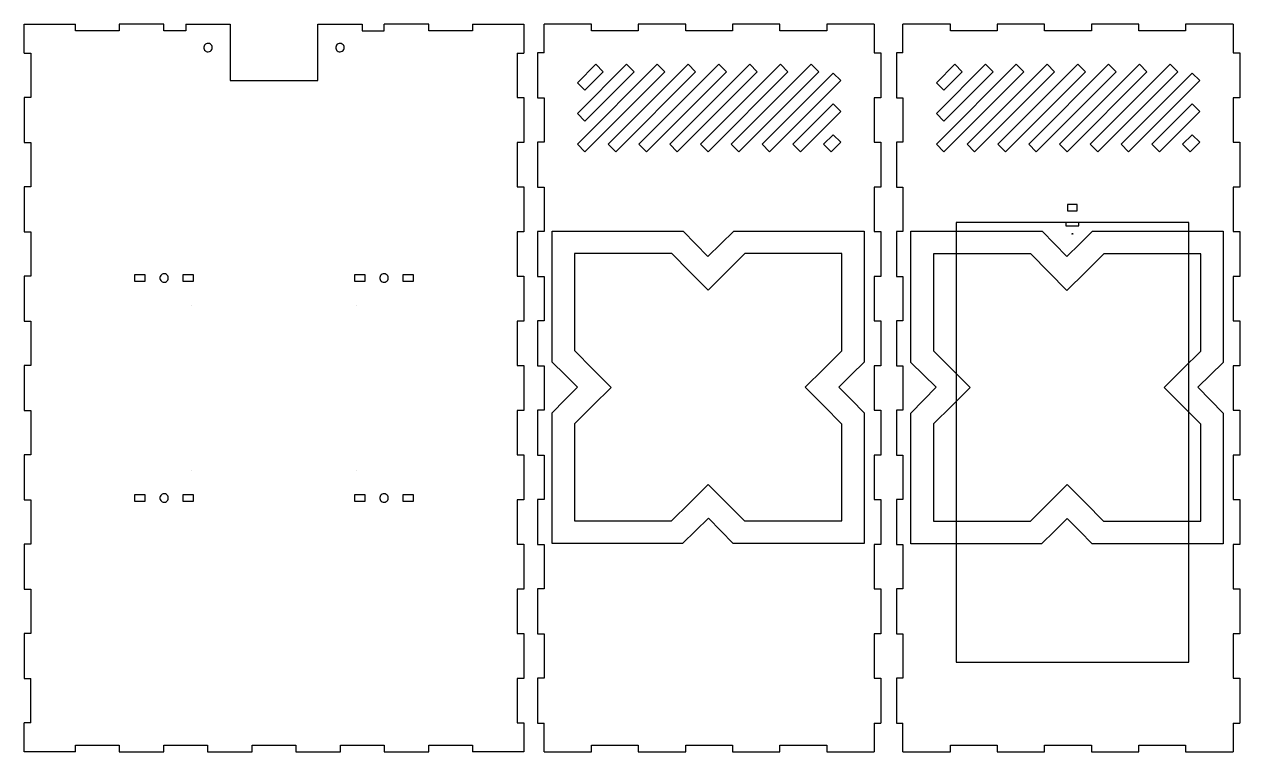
# Model space of a CAD drawing. Extents: x 5 to 589, y 5 to 836.
# Drawn here: x 5 to 558, y 505 to 836 of the extents above; entities that cross this region are included whole.
import ezdxf

# ---------------------------------------------------------------- set-up
doc = ezdxf.new("R2010")
doc.units = 0
doc.layers.add('Layer_1', color=7, linetype='CONTINUOUS')

msp = doc.modelspace()

# ---------------------------------------------------------------- linework, layer by layer
at = {"layer": 'Layer_1', "color": 7}
for points in [[(5.055432, 835.90211), (28.295422, 835.90211)], [(5.055432, 822.75211), (5.055432, 835.90211)], [(78.575442, 835.90211), (78.575442, 832.90211), (68.475422, 832.90211), (68.475422, 835.90211), (48.235432, 835.90211), (48.235432, 832.90211), (28.295422, 832.90211), (28.295422, 835.90211)], [(78.575442, 835.90211), (98.705442, 835.90211)], [(98.705442, 835.90211), (98.705442, 810.40211)], [(138.55542, 835.90211), (158.67542, 835.90211)], [(138.55542, 810.40211), (138.55542, 835.90211)], [(158.67542, 835.90211), (158.67542, 832.89211)], [(208.95544, 835.90211), (208.95544, 832.89211), (189.01543, 832.89211), (189.01543, 835.90211), (168.77541, 835.90211)], [(168.77541, 832.89211), (168.77541, 835.90211)], [(208.95544, 835.90211), (232.20543, 835.90211)], [(232.20543, 835.90211), (232.20543, 822.74211)], [(391.56941, 835.90205), (369.99141, 835.90205), (369.99141, 832.90205), (348.71239, 832.90205), (348.71239, 835.90205), (327.13441, 835.90205), (327.13441, 832.90205), (305.8554, 832.90205), (305.8554, 835.90205), (284.27741, 835.90205), (284.27741, 832.90205), (262.9984, 832.90205), (262.9984, 835.90205), (241.41941, 835.90205)], [(241.41941, 822.90204), (241.41941, 835.90205)], [(391.56941, 835.90205), (391.56941, 822.90204)], [(554.82647, 835.90206), (533.24746, 835.90206), (533.24746, 832.90205), (511.96848, 832.90205), (511.96848, 835.90206), (490.39046, 835.90206), (490.39046, 832.90205), (469.11145, 832.90205), (469.11145, 835.90206), (447.53346, 835.90206), (447.53346, 832.90205), (426.25446, 832.90205), (426.25446, 835.90206), (404.67647, 835.90206)], [(404.67647, 822.90203), (404.67647, 835.90206)], [(554.82647, 835.90206), (554.82647, 822.90203)], [(158.67542, 832.89211), (168.77541, 832.89211)], [(86.840442, 826.03511), (86.720422, 825.56811)], [(86.720422, 825.56811), (86.720422, 825.08611)], [(86.720422, 825.08611), (86.840442, 824.61811)], [(87.073432, 826.45811), (86.840442, 826.03511)], [(86.840442, 824.61811), (87.073432, 824.19511)], [(87.403422, 826.81011), (87.073432, 826.45811)], [(87.073432, 824.19511), (87.403422, 823.84411)], [(87.811432, 827.06911), (87.403422, 826.81011)], [(87.403422, 823.84411), (87.811432, 823.58511)], [(88.269432, 827.21811), (87.811432, 827.06911)], [(88.751422, 827.24811), (88.269432, 827.21811)], [(89.225422, 827.15811), (88.751422, 827.24811)], [(89.662432, 826.95211), (89.225422, 827.15811)], [(89.225422, 823.49611), (89.662432, 823.70111)], [(90.033432, 826.64511), (89.662432, 826.95211)], [(89.662432, 823.70111), (90.033432, 824.00911)], [(90.317432, 826.25411), (90.033432, 826.64511)], [(90.033432, 824.00911), (90.317432, 824.39911)], [(90.495422, 825.80611), (90.317432, 826.25411)], [(90.317432, 824.39911), (90.495422, 824.84811)], [(90.495422, 824.84811), (90.555422, 825.32711)], [(90.555432, 825.32711), (90.495432, 825.80611)], [(146.84042, 826.03511), (146.72043, 825.56811)], [(146.72043, 825.56811), (146.72043, 825.08611)], [(146.72043, 825.08611), (146.84042, 824.61811)], [(147.07342, 826.45811), (146.84042, 826.03511)], [(146.84042, 824.61811), (147.07342, 824.19511)], [(147.40343, 826.81011), (147.07342, 826.45811)], [(147.07342, 824.19511), (147.40343, 823.84411)], [(147.81142, 827.06911), (147.40343, 826.81011)], [(147.40343, 823.84411), (147.81142, 823.58511)], [(148.26944, 827.21811), (147.81142, 827.06911)], [(148.75143, 827.24811), (148.26944, 827.21811)], [(149.22543, 827.15811), (148.75143, 827.24811)], [(149.66242, 826.95211), (149.22543, 827.15811)], [(149.22543, 823.49611), (149.66242, 823.70111)], [(150.03341, 826.64511), (149.66242, 826.95211)], [(149.66242, 823.70111), (150.03341, 824.00911)], [(150.31742, 826.25411), (150.03341, 826.64511)], [(150.03341, 824.00911), (150.31742, 824.39911)], [(150.49543, 825.80611), (150.31742, 826.25411)], [(150.31742, 824.39911), (150.49543, 824.84811)], [(150.49543, 824.84811), (150.55543, 825.32711)], [(150.55544, 825.32711), (150.49544, 825.80611)], [(5.055432, 822.75211), (8.055432, 822.75211), (8.055432, 802.60211), (5.055432, 802.60211), (5.055432, 782.15211), (8.055432, 782.15211), (8.055432, 762.00211), (5.055432, 762.00211), (5.055432, 741.55212), (8.055432, 741.55212), (8.055432, 721.40211), (5.055432, 721.40211), (5.055432, 700.95213), (8.055432, 700.95213), (8.055432, 680.80212), (5.055432, 680.80212), (5.055432, 660.35213), (8.055432, 660.35213), (8.055432, 640.20212), (5.055432, 640.20212), (5.055432, 619.75211), (8.055432, 619.75211), (8.055432, 599.60212), (5.055432, 599.60212), (5.055432, 579.15192), (8.055432, 579.15192), (8.055432, 559.00192), (5.055432, 559.00192), (5.055432, 538.5519), (8.055432, 538.5519)], [(87.811432, 823.58511), (88.269432, 823.43611)], [(88.269432, 823.43611), (88.751422, 823.40611)], [(88.751422, 823.40611), (89.225422, 823.49611)], [(147.81142, 823.58511), (148.26944, 823.43611)], [(148.26944, 823.43611), (148.75143, 823.40611)], [(148.75143, 823.40611), (149.22543, 823.49611)], [(229.19543, 822.74211), (229.19543, 802.59211)], [(229.19543, 822.74211), (232.20543, 822.74211)], [(241.41941, 822.90204), (238.4194, 822.90204), (238.4194, 802.45205), (241.41941, 802.45205), (241.41941, 782.30205), (238.4194, 782.30205), (238.4194, 761.85206), (241.41941, 761.85206), (241.41941, 741.70205), (238.4194, 741.70205), (238.4194, 721.25203), (241.41941, 721.25203), (241.41941, 701.10206), (238.4194, 701.10206), (238.4194, 680.65204), (241.41941, 680.65204), (241.41941, 660.50203), (238.4194, 660.50203), (238.4194, 640.05204), (241.41941, 640.05204), (241.41941, 619.90204), (238.4194, 619.90204), (238.4194, 599.45205), (241.41941, 599.45205), (241.41941, 579.30255), (238.4194, 579.30255), (238.4194, 558.85256), (241.41941, 558.85256), (241.41941, 538.70254), (238.4194, 538.70254), (238.4194, 518.25253), (241.41941, 518.25253)], [(391.56941, 822.90204), (394.56941, 822.90204)], [(394.56941, 822.90204), (394.56941, 802.45205)], [(404.67647, 822.90203), (401.67646, 822.90203), (401.67646, 802.45204), (404.67647, 802.45204), (404.67647, 782.30204), (401.67646, 782.30204), (401.67646, 761.85202), (404.67647, 761.85202), (404.67647, 741.70204), (401.67646, 741.70204), (401.67646, 721.25253), (404.67647, 721.25253), (404.67647, 701.10252), (401.67646, 701.10252), (401.67646, 680.65253), (404.67647, 680.65253), (404.67647, 660.50253), (401.67646, 660.50253), (401.67646, 640.05254), (404.67647, 640.05254), (404.67647, 619.90254), (401.67646, 619.90254), (401.67646, 599.45255), (404.67647, 599.45255), (404.67647, 579.30254), (401.67646, 579.30254), (401.67646, 558.85253), (404.67647, 558.85253), (404.67647, 538.70254), (401.67646, 538.70254), (401.67646, 518.25254), (404.67647, 518.25254)], [(554.82647, 822.90203), (557.82647, 822.90203)], [(557.82647, 822.90203), (557.82647, 802.45204)], [(292.95939, 817.72105), (256.60141, 781.36304)], [(264.95941, 817.72105), (256.60141, 809.36305)], [(278.95942, 817.72105), (256.60141, 795.36304)], [(260.03041, 777.93404), (296.38839, 814.29205)], [(260.03041, 805.93405), (268.38841, 814.29205)], [(260.03041, 791.93404), (282.38842, 814.29205)], [(268.38841, 814.29205), (264.95941, 817.72105)], [(306.9594, 817.72105), (270.60141, 781.36304)], [(274.03041, 777.93404), (310.3884, 814.29205)], [(282.38842, 814.29205), (278.95942, 817.72105)], [(320.9594, 817.72105), (284.60139, 781.36304)], [(288.03039, 777.93404), (324.3884, 814.29205)], [(296.38839, 814.29205), (292.95939, 817.72105)], [(334.9594, 817.72105), (298.60139, 781.36304)], [(302.03039, 777.93404), (338.3884, 814.29205)], [(310.3884, 814.29205), (306.9594, 817.72105)], [(348.95941, 817.72105), (312.6014, 781.36304)], [(316.0304, 777.93404), (352.38841, 814.29205)], [(324.3884, 814.29205), (320.9594, 817.72105)], [(362.95941, 817.72105), (326.6014, 781.36304)], [(330.0304, 777.93404), (366.38842, 814.29205)], [(338.3884, 814.29205), (334.9594, 817.72105)], [(372.95941, 813.72105), (340.60141, 781.36304)], [(352.38841, 814.29205), (348.95941, 817.72105)], [(366.38842, 814.29205), (362.95941, 817.72105)], [(376.38841, 810.29205), (372.95941, 813.72105)], [(456.21548, 817.72101), (419.85747, 781.36263)], [(442.21547, 817.72101), (419.85747, 795.36264)], [(428.21547, 817.72101), (419.85747, 809.36261)], [(423.28647, 777.93313), (459.64448, 814.29151)], [(423.28647, 791.93313), (445.64447, 814.29151)], [(423.28647, 805.93314), (431.64447, 814.29151)], [(431.64447, 814.29151), (428.21547, 817.72101)], [(470.21545, 817.72101), (433.85747, 781.36263)], [(437.28647, 777.93313), (473.64445, 814.29151)], [(445.64447, 814.29151), (442.21547, 817.72101)], [(484.21546, 817.72101), (447.85747, 781.36263)], [(451.28647, 777.93313), (487.64446, 814.29151)], [(459.64448, 814.29151), (456.21548, 817.72101)], [(498.21546, 817.72101), (461.85745, 781.36263)], [(465.28645, 777.93313), (501.64446, 814.29151)], [(473.64445, 814.29151), (470.21545, 817.72101)], [(512.21546, 817.72101), (475.85745, 781.36263)], [(479.28645, 777.93313), (515.64446, 814.29151)], [(487.64446, 814.29151), (484.21546, 817.72101)], [(526.21547, 817.72101), (489.85746, 781.36263)], [(493.28646, 777.93313), (529.64447, 814.29151)], [(501.64446, 814.29151), (498.21546, 817.72101)], [(536.21548, 813.72102), (503.85746, 781.36263)], [(515.64446, 814.29151), (512.21546, 817.72101)], [(529.64447, 814.29151), (526.21547, 817.72101)], [(539.64447, 810.29151), (536.21548, 813.72102)], [(98.705442, 810.40211), (138.55542, 810.40211)], [(256.60141, 809.36305), (260.03041, 805.93405)], [(344.03041, 777.93404), (376.38841, 810.29205)], [(419.85747, 809.36261), (423.28647, 805.93314)], [(507.28646, 777.93313), (539.64447, 810.29151)], [(229.19543, 802.59211), (232.20543, 802.59211)], [(232.20543, 802.59211), (232.20543, 782.14312)], [(391.56941, 802.45205), (391.56941, 782.30205)], [(394.56941, 802.45205), (391.56941, 802.45205)], [(554.82647, 802.45204), (554.82647, 782.30204)], [(557.82647, 802.45204), (554.82647, 802.45204)], [(372.95941, 799.72105), (354.60141, 781.36304)], [(358.03041, 777.93404), (376.38841, 796.29205)], [(376.38841, 796.29205), (372.95941, 799.72105)], [(536.21548, 799.72104), (517.85747, 781.36263)], [(521.28647, 777.93313), (539.64447, 796.29154)], [(539.64447, 796.29154), (536.21548, 799.72104)], [(256.60141, 795.36304), (260.03041, 791.93404)], [(419.85747, 795.36264), (423.28647, 791.93313)], [(372.95941, 785.72104), (368.60142, 781.36304)], [(376.38841, 782.29204), (372.95941, 785.72104)], [(536.21548, 785.72104), (531.85747, 781.36263)], [(539.64447, 782.29153), (536.21548, 785.72104)], [(229.19543, 782.14312), (229.19543, 761.99412)], [(232.20543, 782.14312), (229.19543, 782.14312)], [(256.60141, 781.36304), (260.03041, 777.93404)], [(270.60141, 781.36304), (274.03041, 777.93404)], [(284.60139, 781.36304), (288.03039, 777.93404)], [(298.60139, 781.36304), (302.03039, 777.93404)], [(312.6014, 781.36304), (316.0304, 777.93404)], [(326.6014, 781.36304), (330.0304, 777.93404)], [(340.60141, 781.36304), (344.03041, 777.93404)], [(354.60141, 781.36304), (358.03041, 777.93404)], [(368.60142, 781.36304), (372.03041, 777.93404)], [(372.03041, 777.93404), (376.38841, 782.29204)], [(391.56941, 782.30205), (394.56941, 782.30205)], [(394.56941, 782.30205), (394.56941, 761.85206)], [(419.85747, 781.36263), (423.28647, 777.93313)], [(433.85747, 781.36263), (437.28647, 777.93313)], [(447.85747, 781.36263), (451.28647, 777.93313)], [(461.85745, 781.36263), (465.28645, 777.93313)], [(475.85745, 781.36263), (479.28645, 777.93313)], [(489.85746, 781.36263), (493.28646, 777.93313)], [(503.85746, 781.36263), (507.28646, 777.93313)], [(517.85747, 781.36263), (521.28647, 777.93313)], [(531.85747, 781.36263), (535.28647, 777.93313)], [(535.28647, 777.93313), (539.64447, 782.29153)], [(554.82647, 782.30204), (557.82647, 782.30204)], [(557.82647, 782.30204), (557.82647, 761.85202)], [(229.19543, 761.99412), (232.20543, 761.99412)], [(232.20543, 761.99412), (232.20543, 741.54413)], [(391.56941, 761.85206), (391.56941, 741.70205)], [(394.56941, 761.85206), (391.56941, 761.85206)], [(554.82647, 761.85202), (554.82647, 741.70204)], [(557.82647, 761.85202), (554.82647, 761.85202)], [(479.57646, 754.00202), (479.57646, 751.15203)], [(483.92645, 754.00202), (479.57646, 754.00202)], [(483.92645, 751.15203), (483.92645, 754.00202)], [(479.57646, 751.15203), (483.92645, 751.15203)], [(229.19543, 741.54413), (229.19543, 721.39513)], [(232.20543, 741.54413), (229.19543, 741.54413)], [(391.56941, 741.70205), (394.56941, 741.70205)], [(394.56941, 741.70205), (394.56941, 721.25203)], [(428.82647, 745.75202), (428.82647, 545.90253)], [(534.67648, 745.75202), (428.82647, 745.75202)], [(478.79426, 745.74177), (478.79426, 744.24177)], [(478.79426, 744.24177), (484.64425, 744.24177)], [(481.55027, 740.70977), (481.56617, 740.75077)], [(481.56625, 740.75077), (481.59215, 740.78677)], [(481.59225, 740.78677), (481.62525, 740.81477)], [(481.62525, 740.81477), (481.66525, 740.83277)], [(481.66525, 740.83277), (481.70825, 740.84177)], [(481.70825, 740.84177), (481.75225, 740.83877)], [(481.75225, 740.83877), (481.79425, 740.82477)], [(481.79426, 740.82477), (481.83126, 740.80177)], [(481.83125, 740.80177), (481.86125, 740.76977)], [(481.86126, 740.76977), (481.88216, 740.73077)], [(481.88226, 740.73077), (481.89316, 740.68877)], [(484.64425, 744.24177), (484.64425, 745.74177)], [(534.67648, 545.90253), (534.67648, 745.75202)], [(554.82647, 741.70204), (557.82647, 741.70204)], [(557.82647, 741.70204), (557.82647, 721.25253)], [(481.54426, 740.66677), (481.55026, 740.70977)], [(481.55027, 740.62277), (481.54427, 740.66677)], [(481.56625, 740.58277), (481.55035, 740.62277)], [(481.59225, 740.54677), (481.56635, 740.58277)], [(481.62525, 740.51877), (481.59225, 740.54677)], [(481.66525, 740.49977), (481.62525, 740.51877)], [(481.70825, 740.49177), (481.66525, 740.49977)], [(481.75225, 740.49477), (481.70825, 740.49177)], [(481.79426, 740.50877), (481.75226, 740.49477)], [(481.83125, 740.53177), (481.79425, 740.50877)], [(481.86126, 740.56377), (481.83126, 740.53177)], [(481.88226, 740.60177), (481.86136, 740.56377)], [(481.89324, 740.64477), (481.88244, 740.60177)], [(481.89324, 740.68877), (481.89324, 740.64477)], [(55.205432, 722.00211), (55.205432, 719.15212)], [(60.055422, 722.00211), (55.205432, 722.00211)], [(55.205432, 719.15212), (60.055422, 719.15212)], [(60.055422, 719.15212), (60.055422, 722.00211)], [(66.840422, 721.28511), (66.720442, 720.81812)], [(66.720442, 720.81812), (66.720442, 720.33611)], [(66.720442, 720.33611), (66.840422, 719.86811)], [(67.073422, 721.7081), (66.840422, 721.28511)], [(66.840422, 719.86811), (67.073422, 719.44512)], [(67.403432, 722.0601), (67.073422, 721.7081)], [(67.073422, 719.44512), (67.403432, 719.09413)], [(67.811422, 722.31911), (67.403432, 722.0601)], [(67.403432, 719.09413), (67.811422, 718.83512)], [(68.269442, 722.46812), (67.811422, 722.31911)], [(67.811422, 718.83512), (68.269442, 718.68611)], [(68.751432, 722.49812), (68.269442, 722.46812)], [(68.269442, 718.68611), (68.751432, 718.65611)], [(69.225432, 722.40811), (68.751432, 722.49811)], [(68.751432, 718.65611), (69.225432, 718.74611)], [(69.662422, 722.20211), (69.225432, 722.40811)], [(69.225432, 718.74612), (69.662422, 718.95112)], [(70.033422, 721.89511), (69.662422, 722.20211)], [(69.662422, 718.95112), (70.033422, 719.25912)], [(70.317422, 721.50411), (70.033422, 721.89511)], [(70.033422, 719.25912), (70.317422, 719.64912)], [(70.495432, 721.05612), (70.317422, 721.50411)], [(70.317422, 719.64912), (70.495432, 720.09811)], [(70.495432, 720.09811), (70.555432, 720.57712)], [(70.555442, 720.57712), (70.495442, 721.05612)], [(77.205422, 722.00211), (77.205422, 719.15212)], [(82.055422, 722.00211), (77.205422, 722.00211)], [(77.205422, 719.15212), (82.055422, 719.15212)], [(82.055422, 719.15212), (82.055422, 722.00211)], [(155.20544, 722.00211), (155.20544, 719.15212)], [(160.05543, 722.00211), (155.20544, 722.00211)], [(155.20544, 719.15212), (160.05543, 719.15212)], [(160.05543, 719.15212), (160.05543, 722.00211)], [(166.84044, 721.28511), (166.72042, 720.81812)], [(166.72042, 720.81812), (166.72042, 720.33611)], [(166.72042, 720.33611), (166.84044, 719.86811)], [(167.07343, 721.7081), (166.84044, 721.28511)], [(166.84044, 719.86811), (167.07343, 719.44512)], [(167.40342, 722.0601), (167.07343, 721.7081)], [(167.07343, 719.44512), (167.40342, 719.09413)], [(167.81143, 722.31911), (167.40342, 722.0601)], [(167.40342, 719.09413), (167.81143, 718.83512)], [(168.26942, 722.46812), (167.81143, 722.31911)], [(167.81143, 718.83512), (168.26942, 718.68611)], [(168.75142, 722.49812), (168.26942, 722.46812)], [(168.26942, 718.68611), (168.75142, 718.65611)], [(169.22542, 722.40811), (168.75142, 722.49811)], [(168.75142, 718.65611), (169.22542, 718.74611)], [(169.66243, 722.20211), (169.22542, 722.40811)], [(169.22542, 718.74612), (169.66243, 718.95112)], [(170.03343, 721.89511), (169.66243, 722.20211)], [(169.66243, 718.95112), (170.03343, 719.25912)], [(170.31743, 721.50411), (170.03343, 721.89511)], [(170.03343, 719.25912), (170.31743, 719.64912)], [(170.49542, 721.05612), (170.31743, 721.50411)], [(170.31743, 719.64912), (170.49542, 720.09811)], [(170.55542, 720.57712), (170.49542, 721.05612)], [(170.49542, 720.09811), (170.55542, 720.57712)], [(177.20544, 722.00211), (177.20544, 719.15212)], [(182.05543, 722.00211), (177.20544, 722.00211)], [(177.20544, 719.15212), (182.05543, 719.15212)], [(182.05543, 719.15212), (182.05543, 722.00211)], [(229.19543, 721.39513), (232.20543, 721.39513)], [(232.20543, 721.39513), (232.20543, 700.94612)], [(391.56941, 721.25203), (391.56941, 701.10206)], [(394.56941, 721.25203), (391.56941, 721.25203)], [(554.82647, 721.25253), (554.82647, 701.10252)], [(557.82647, 721.25253), (554.82647, 721.25253)], [(81.107422, 708.08611), (81.104422, 708.08011)], [(81.105432, 708.08011), (81.105432, 708.07411)], [(81.105432, 708.07413), (81.108432, 708.06813)], [(81.107422, 708.06812), (81.110422, 708.06212)], [(81.110442, 708.09212), (81.107442, 708.08612)], [(81.114432, 708.09611), (81.110432, 708.09211)], [(81.110442, 708.06211), (81.114442, 708.05811)], [(81.114432, 708.05812), (81.120432, 708.05412)], [(81.120442, 708.09913), (81.114442, 708.09613)], [(81.126422, 708.10111), (81.120422, 708.09811)], [(81.120442, 708.05412), (81.126442, 708.05112)], [(81.132422, 708.10212), (81.126422, 708.10212)], [(81.126422, 708.05211), (81.132422, 708.05211)], [(81.132422, 708.05211), (81.138422, 708.05211)], [(81.138432, 708.10111), (81.132432, 708.10111)], [(81.144432, 708.09812), (81.138432, 708.10112)], [(81.138432, 708.05312), (81.144432, 708.05612)], [(81.148432, 708.09413), (81.144432, 708.09813)], [(81.144432, 708.05611), (81.148432, 708.06011)], [(81.152422, 708.08913), (81.148422, 708.09413)], [(81.148432, 708.06013), (81.152432, 708.06513)], [(81.154442, 708.08312), (81.151442, 708.08912)], [(81.152422, 708.06513), (81.155422, 708.07113)], [(81.154442, 708.07111), (81.154442, 708.07711)], [(81.155412, 708.07712), (81.155412, 708.08312)], [(156.10743, 708.08611), (156.10443, 708.08011)], [(156.10542, 708.08011), (156.10542, 708.07411)], [(156.10542, 708.07413), (156.10842, 708.06813)], [(156.11042, 708.09212), (156.10742, 708.08612)], [(156.10743, 708.06812), (156.11043, 708.06212)], [(156.11441, 708.09611), (156.11041, 708.09211)], [(156.11042, 708.06211), (156.11442, 708.05811)], [(156.11441, 708.05812), (156.12041, 708.05412)], [(156.12042, 708.09913), (156.11442, 708.09613)], [(156.12642, 708.10111), (156.12042, 708.09811)], [(156.12042, 708.05412), (156.12642, 708.05112)], [(156.12642, 708.05211), (156.13242, 708.05211)], [(156.13243, 708.10212), (156.12643, 708.10212)], [(156.13243, 708.05211), (156.13843, 708.05211)], [(156.13844, 708.10111), (156.13244, 708.10111)], [(156.14442, 708.09812), (156.13842, 708.10112)], [(156.13844, 708.05312), (156.14444, 708.05612)], [(156.14442, 708.05611), (156.14842, 708.06011)], [(156.14844, 708.09413), (156.14444, 708.09813)], [(156.15243, 708.08913), (156.14843, 708.09413)], [(156.14844, 708.06013), (156.15244, 708.06513)], [(156.15442, 708.08312), (156.15142, 708.08912)], [(156.15243, 708.06513), (156.15543, 708.07113)], [(156.15442, 708.07111), (156.15442, 708.07711)], [(156.15542, 708.07712), (156.15542, 708.08312)], [(229.19543, 700.94612), (229.19543, 680.79611)], [(232.20543, 700.94612), (229.19543, 700.94612)], [(391.56941, 701.10206), (394.56941, 701.10206)], [(394.56941, 701.10206), (394.56941, 680.65204)], [(554.82647, 701.10252), (557.82647, 701.10252)], [(557.82647, 701.10252), (557.82647, 680.65253)], [(229.19543, 680.79611), (232.20543, 680.79611)], [(232.20543, 680.79611), (232.20543, 660.34713)], [(391.56941, 680.65204), (391.56941, 660.50203)], [(394.56941, 680.65204), (391.56941, 680.65204)], [(554.82647, 680.65253), (554.82647, 660.50253)], [(557.82647, 680.65253), (554.82647, 680.65253)], [(229.19543, 660.34713), (229.19543, 640.19812)], [(232.20543, 660.34713), (229.19543, 660.34713)], [(391.56941, 660.50203), (394.56941, 660.50203)], [(394.56941, 660.50203), (394.56941, 640.05204)], [(554.82647, 660.50253), (557.82647, 660.50253)], [(557.82647, 660.50253), (557.82647, 640.05254)], [(229.19543, 640.19812), (232.20543, 640.19812)], [(232.20543, 640.19812), (232.20543, 619.74812)], [(391.56941, 640.05204), (391.56941, 619.90204)], [(394.56941, 640.05204), (391.56941, 640.05204)], [(554.82647, 640.05254), (554.82647, 619.90254)], [(557.82647, 640.05254), (554.82647, 640.05254)], [(81.107422, 633.08612), (81.104422, 633.08012)], [(81.105432, 633.08012), (81.105432, 633.07412)], [(81.105432, 633.07411), (81.108432, 633.06811)], [(81.107422, 633.0681), (81.110422, 633.0621)], [(81.110442, 633.0921), (81.107442, 633.0861)], [(81.114432, 633.0961), (81.110432, 633.0921)], [(81.110442, 633.0621), (81.114442, 633.0581)], [(81.114432, 633.0581), (81.120432, 633.0541)], [(81.120442, 633.09911), (81.114442, 633.09611)], [(81.126422, 633.1011), (81.120422, 633.0981)], [(81.120442, 633.05411), (81.126442, 633.05111)], [(81.132422, 633.1021), (81.126422, 633.1021)], [(81.126422, 633.0521), (81.132422, 633.0521)], [(81.132422, 633.0521), (81.138422, 633.0521)], [(81.138432, 633.1011), (81.132432, 633.1011)], [(81.144432, 633.09811), (81.138432, 633.10111)], [(81.138432, 633.0531), (81.144432, 633.0561)], [(81.148432, 633.09411), (81.144432, 633.09811)], [(81.144432, 633.05612), (81.148432, 633.06012)], [(81.152422, 633.08911), (81.148422, 633.09411)], [(81.148432, 633.06011), (81.152432, 633.06511)], [(81.154442, 633.08311), (81.151442, 633.08911)], [(81.152422, 633.06511), (81.155422, 633.07111)], [(81.154442, 633.07112), (81.154442, 633.07712)], [(81.155412, 633.0771), (81.155412, 633.0831)], [(156.10743, 633.08612), (156.10443, 633.08012)], [(156.10542, 633.08012), (156.10542, 633.07412)], [(156.10542, 633.07411), (156.10842, 633.06811)], [(156.11042, 633.0921), (156.10742, 633.0861)], [(156.10743, 633.0681), (156.11043, 633.0621)], [(156.11441, 633.0961), (156.11041, 633.0921)], [(156.11042, 633.0621), (156.11442, 633.0581)], [(156.11441, 633.0581), (156.12041, 633.0541)], [(156.12042, 633.09911), (156.11442, 633.09611)], [(156.12642, 633.1011), (156.12042, 633.0981)], [(156.12042, 633.05411), (156.12642, 633.05111)], [(156.12642, 633.0521), (156.13242, 633.0521)], [(156.13243, 633.1021), (156.12643, 633.1021)], [(156.13243, 633.0521), (156.13843, 633.0521)], [(156.13844, 633.1011), (156.13244, 633.1011)], [(156.14442, 633.09811), (156.13842, 633.10111)], [(156.13844, 633.0531), (156.14444, 633.0561)], [(156.14442, 633.05612), (156.14842, 633.06012)], [(156.14844, 633.09411), (156.14444, 633.09811)], [(156.15243, 633.08911), (156.14843, 633.09411)], [(156.14844, 633.06011), (156.15244, 633.06511)], [(156.15442, 633.08311), (156.15142, 633.08911)], [(156.15243, 633.06511), (156.15543, 633.07111)], [(156.15442, 633.07112), (156.15442, 633.07712)], [(156.15542, 633.0771), (156.15542, 633.0831)], [(55.205432, 622.00213), (55.205432, 619.15212)], [(60.055422, 622.00213), (55.205432, 622.00213)], [(55.205432, 619.15212), (60.055422, 619.15212)], [(60.055422, 619.15212), (60.055422, 622.00213)], [(66.840422, 621.28511), (66.720442, 620.81812)], [(66.720442, 620.81812), (66.720442, 620.33613)], [(66.720442, 620.33613), (66.840422, 619.86813)], [(67.073422, 621.70812), (66.840422, 621.28511)], [(66.840422, 619.86813), (67.073422, 619.44511)], [(67.403432, 622.06012), (67.073422, 621.70812)], [(67.073422, 619.44511), (67.403432, 619.09412)], [(67.811422, 622.31912), (67.403432, 622.06012)], [(68.269442, 622.46811), (67.811422, 622.31912)], [(68.751432, 622.49812), (68.269442, 622.46812)], [(69.225432, 622.40813), (68.751432, 622.49813)], [(69.662422, 622.20213), (69.225432, 622.40813)], [(70.033422, 621.89513), (69.662422, 622.20213)], [(69.662422, 618.95111), (70.033422, 619.25911)], [(70.317422, 621.50413), (70.033422, 621.89513)], [(70.033422, 619.25911), (70.317422, 619.64911)], [(70.495432, 621.05611), (70.317422, 621.50413)], [(70.317422, 619.64911), (70.495432, 620.09811)], [(70.495432, 620.09811), (70.555432, 620.57711)], [(70.555442, 620.57711), (70.495442, 621.05611)], [(77.205422, 622.00213), (77.205422, 619.15212)], [(82.055422, 622.00213), (77.205422, 622.00213)], [(77.205422, 619.15212), (82.055422, 619.15212)], [(82.055422, 619.15212), (82.055422, 622.00213)], [(155.20544, 622.00213), (155.20544, 619.15212)], [(160.05543, 622.00213), (155.20544, 622.00213)], [(155.20544, 619.15212), (160.05543, 619.15212)], [(160.05543, 619.15212), (160.05543, 622.00213)], [(166.84044, 621.28511), (166.72042, 620.81812)], [(166.72042, 620.81812), (166.72042, 620.33613)], [(166.72042, 620.33613), (166.84044, 619.86813)], [(167.07343, 621.70812), (166.84044, 621.28511)], [(166.84044, 619.86813), (167.07343, 619.44511)], [(167.40342, 622.06012), (167.07343, 621.70812)], [(167.07343, 619.44511), (167.40342, 619.09412)], [(167.81143, 622.31912), (167.40342, 622.06012)], [(168.26942, 622.46811), (167.81143, 622.31912)], [(168.75142, 622.49812), (168.26942, 622.46812)], [(169.22542, 622.40813), (168.75142, 622.49813)], [(169.66243, 622.20213), (169.22542, 622.40813)], [(170.03343, 621.89513), (169.66243, 622.20213)], [(169.66243, 618.95111), (170.03343, 619.25911)], [(170.31743, 621.50413), (170.03343, 621.89513)], [(170.03343, 619.25911), (170.31743, 619.64911)], [(170.49542, 621.05611), (170.31743, 621.50413)], [(170.31743, 619.64911), (170.49542, 620.09811)], [(170.55542, 620.57711), (170.49542, 621.05611)], [(170.49542, 620.09811), (170.55542, 620.57711)], [(177.20544, 622.00213), (177.20544, 619.15212)], [(182.05543, 622.00213), (177.20544, 622.00213)], [(177.20544, 619.15212), (182.05543, 619.15212)], [(182.05543, 619.15212), (182.05543, 622.00213)], [(229.19543, 619.74812), (229.19543, 599.59911)], [(232.20543, 619.74812), (229.19543, 619.74812)], [(391.56941, 619.90204), (394.56941, 619.90204)], [(394.56941, 619.90204), (394.56941, 599.45205)], [(554.82647, 619.90254), (557.82647, 619.90254)], [(557.82647, 619.90254), (557.82647, 599.45255)], [(67.403432, 619.09412), (67.811422, 618.83512)], [(67.811422, 618.83512), (68.269442, 618.68613)], [(68.269442, 618.68613), (68.751432, 618.65613)], [(68.751432, 618.65613), (69.225432, 618.74613)], [(69.225432, 618.74611), (69.662422, 618.95111)], [(167.40342, 619.09412), (167.81143, 618.83512)], [(167.81143, 618.83512), (168.26942, 618.68613)], [(168.26942, 618.68613), (168.75142, 618.65613)], [(168.75142, 618.65613), (169.22542, 618.74613)], [(169.22542, 618.74611), (169.66243, 618.95111)], [(229.19543, 599.59911), (232.20543, 599.59911)], [(232.20543, 599.59911), (232.20543, 579.14991)], [(391.56941, 599.45205), (391.56941, 579.30255)], [(394.56941, 599.45205), (391.56941, 599.45205)], [(554.82647, 599.45255), (554.82647, 579.30254)], [(557.82647, 599.45255), (554.82647, 599.45255)], [(229.19543, 579.14991), (229.19543, 559.00062)], [(232.20543, 579.14991), (229.19543, 579.14991)], [(391.56941, 579.30255), (394.56941, 579.30255)], [(394.56941, 579.30255), (394.56941, 558.85256)], [(554.82647, 579.30254), (557.82647, 579.30254)], [(557.82647, 579.30254), (557.82647, 558.85253)], [(229.19543, 559.00062), (232.20543, 559.00062)], [(232.20543, 559.00062), (232.20543, 538.55121)], [(391.56941, 558.85256), (391.56941, 538.70254)], [(394.56941, 558.85256), (391.56941, 558.85256)], [(554.82647, 558.85253), (554.82647, 538.70254)], [(557.82647, 558.85253), (554.82647, 558.85253)], [(428.82647, 545.90253), (534.67648, 545.90253)], [(8.055432, 518.40192), (8.055432, 538.5519)], [(229.19543, 538.55121), (229.19543, 518.40192)], [(232.20543, 538.55121), (229.19543, 538.55121)], [(391.56941, 538.70254), (394.56941, 538.70254)], [(394.56941, 538.70254), (394.56941, 518.25253)], [(554.82647, 538.70254), (557.82647, 538.70254)], [(557.82647, 538.70254), (557.82647, 518.25254)], [(8.055432, 518.40192), (5.055432, 518.40192)], [(5.055432, 505.25193), (5.055432, 518.40192)], [(229.19543, 518.40192), (232.20543, 518.40192)], [(232.20543, 518.40192), (232.20543, 505.25193)], [(241.41941, 505.25254), (241.41941, 518.25253)], [(391.56941, 518.25253), (391.56941, 505.25254)], [(391.56941, 518.25253), (394.56941, 518.25253)], [(404.67647, 505.25254), (404.67647, 518.25254)], [(554.82647, 518.25254), (554.82647, 505.25254)], [(554.82647, 518.25254), (557.82647, 518.25254)], [(28.296432, 505.25193), (5.055432, 505.25193)], [(28.296432, 505.25193), (28.296432, 508.25193), (48.237442, 508.25193), (48.237442, 505.25193), (68.478432, 505.25193), (68.478432, 508.25193), (88.419422, 508.25193), (88.419422, 505.25193), (108.66041, 505.25193), (108.66041, 508.25193), (128.60142, 508.25193), (128.60142, 505.25193), (148.84242, 505.25193), (148.84242, 508.25193), (168.78242, 508.25193), (168.78242, 505.25193), (189.02342, 505.25193), (189.02342, 508.25193), (208.96443, 508.25193), (208.96443, 505.25193)], [(232.20543, 505.25193), (208.96443, 505.25193)], [(241.41941, 505.25254), (262.9984, 505.25254), (262.9984, 508.25255), (284.27741, 508.25255), (284.27741, 505.25254), (305.8554, 505.25254), (305.8554, 508.25255), (327.13441, 508.25255), (327.13441, 505.25254), (348.71239, 505.25254), (348.71239, 508.25255), (369.99141, 508.25255), (369.99141, 505.25254), (391.56941, 505.25254)], [(404.67647, 505.25254), (426.25446, 505.25254), (426.25446, 508.25254), (447.53346, 508.25254), (447.53346, 505.25254), (469.11145, 505.25254), (469.11145, 508.25254), (490.39046, 508.25254), (490.39046, 505.25254), (511.96848, 505.25254), (511.96848, 508.25254), (533.24746, 508.25254), (533.24746, 505.25254), (554.82647, 505.25254)]]:
    msp.add_lwpolyline(points, dxfattribs=at)
at = {"layer": 'Layer_1', "color": 1}
for points in [[(245.07971, 629.59274), (245.07971, 659.29472), (250.84176, 665.14473), (256.6038, 670.99474), (250.84176, 676.64976), (245.07971, 682.30477), (245.07971, 712.10417), (245.07971, 741.90356), (274.8791, 741.90356), (304.6785, 741.90356), (310.33351, 736.14151), (315.98853, 730.37947), (321.83854, 736.14151), (327.68855, 741.90356), (357.39053, 741.90356), (387.09251, 741.90356), (387.09251, 712.10417), (387.09251, 682.30477), (381.33046, 676.64976), (375.56841, 670.99474), (381.33046, 665.14473), (387.09251, 659.29472), (387.09251, 629.59274), (387.09251, 599.89076), (357.29312, 599.89076), (327.49372, 599.89076), (321.83871, 605.65281), (316.18369, 611.41486), (310.33368, 605.65281), (304.48367, 599.89076), (274.78169, 599.89076), (245.07971, 599.89076)], [(408.33019, 629.50364), (408.33019, 659.20562), (414.09224, 665.05563), (419.85428, 670.90564), (414.09224, 676.56066), (408.33019, 682.21567), (408.33019, 712.01507), (408.33019, 741.81446), (438.12958, 741.81446), (467.92898, 741.81446), (473.58399, 736.05241), (479.23901, 730.29037), (485.08902, 736.05241), (490.93903, 741.81446), (520.64101, 741.81446), (550.34299, 741.81446), (550.34299, 712.01507), (550.34299, 682.21567), (544.58094, 676.56066), (538.81889, 670.90564), (544.58094, 665.05563), (550.34299, 659.20562), (550.34299, 629.50364), (550.34299, 599.80166), (520.5436, 599.80166), (490.7442, 599.80166), (485.08919, 605.56371), (479.43417, 611.32576), (473.58416, 605.56371), (467.73415, 599.80166), (438.03217, 599.80166), (408.33019, 599.80166)], [(307.77249, 618.44441), (316.15522, 626.7629), (324.39977, 618.44441), (332.64432, 610.12592), (354.75084, 610.12592), (376.85735, 610.12592), (376.85735, 632.16337), (376.85735, 654.20082), (368.53886, 662.58354), (360.22037, 670.96627), (368.53886, 679.21082), (376.85735, 687.45537), (376.85735, 709.56189), (376.85735, 731.6684), (354.8199, 731.6684), (332.78245, 731.6684), (324.39973, 723.34991), (316.017, 715.03142), (307.77245, 723.34991), (299.5279, 731.6684), (277.42138, 731.6684), (255.31487, 731.6684), (255.31487, 709.63095), (255.31487, 687.5935), (263.63336, 679.21078), (271.95185, 670.82805), (263.63336, 662.5835), (255.31487, 654.33895), (255.31487, 632.23243), (255.31487, 610.12592), (277.35232, 610.12592), (299.38977, 610.12592)], [(471.02297, 618.35531), (479.4057, 626.6738), (487.65025, 618.35531), (495.8948, 610.03682), (518.00132, 610.03682), (540.10783, 610.03682), (540.10783, 632.07427), (540.10783, 654.11172), (531.78934, 662.49444), (523.47085, 670.87717), (531.78934, 679.12172), (540.10783, 687.36627), (540.10783, 709.47279), (540.10783, 731.5793), (518.07038, 731.5793), (496.03293, 731.5793), (487.65021, 723.26081), (479.26748, 714.94232), (471.02293, 723.26081), (462.77838, 731.5793), (440.67186, 731.5793), (418.56535, 731.5793), (418.56535, 709.54185), (418.56535, 687.5044), (426.88384, 679.12168), (435.20233, 670.73895), (426.88384, 662.4944), (418.56535, 654.24985), (418.56535, 632.14333), (418.56535, 610.03682), (440.6028, 610.03682), (462.64025, 610.03682)]]:
    msp.add_lwpolyline(points, close=True, dxfattribs=at)

doc.saveas('drawing.dxf')
